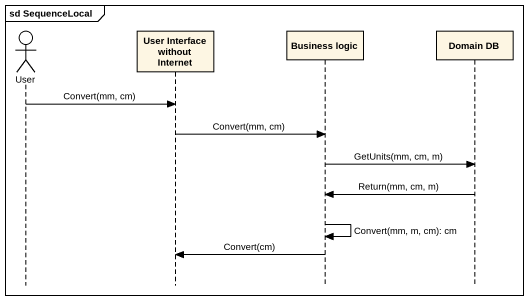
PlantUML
@startuml
mainframe sd SequenceLocal
hide footbox
actor User
participant "User Interface without Internet" as User_Interface_without
participant "Business logic" as Business_logic
participant "Domain DB" as Domain_DB

User -> User_Interface_without : Convert(mm, cm)
User_Interface_without -> Business_logic : Convert(mm, cm)
Business_logic -> Domain_DB : GetUnits(mm, cm, m)
Domain_DB -> Business_logic : Return(mm, cm, m)
Business_logic -> Business_logic : Convert(mm, m, cm): cm
Business_logic -> User_Interface_without : Convert(cm)
@enduml
